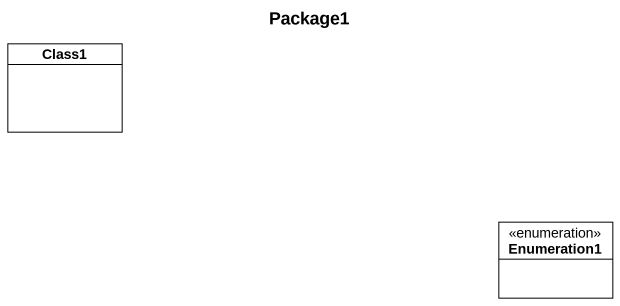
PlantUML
@startuml
title Package1
hide circle
hide empty members
class Class1
enum Enumeration1
@enduml
